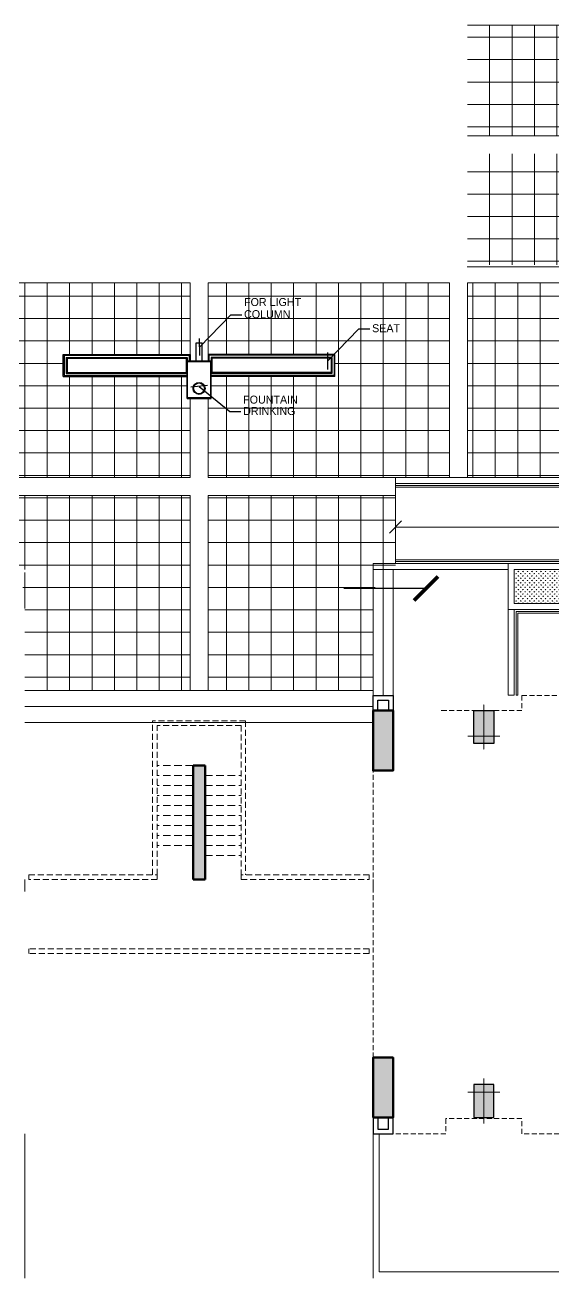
# Model space of a CAD drawing. Header units: inches. Extents: x 5542223 to 12533222, y 497239 to 5189502.
# Drawn here: x 6799452 to 6812650, y 2047262 to 2078494 of the extents above; entities that cross this region are included whole.
import ezdxf

# ---------------------------------------------------------------- set-up
doc = ezdxf.new("R2010")
doc.units = ezdxf.units.IN
doc.header["$MEASUREMENT"] = 0
for name, pattern in [('CENTER2', [1.125, 0.75, -0.125, 0.125, -0.125]), ('HIDDEN', [0.375, 0.25, -0.125]), ('HIDDEN2', [0.1875, 0.125, -0.0625]), ('HIDDENX2', [0.75, 0.5, -0.25])]:
    doc.linetypes.add(name, pattern=pattern)
doc.layers.get('0').update_dxf_attribs({"color": 1})
for name, color, linetype, lineweight in [('col', 7, 'Continuous', 30), ('DIM-Not Req.', 7, 'Continuous', 13), ('grid', 7, 'CENTER2', 9), ('hatch_col', 8, 'Continuous', 5), ('HosGreenHatch', 7, 'Continuous', 5), ('HosRamp', 7, 'Continuous', 13), ('HosSteps', 7, 'Continuous', 13), ('LS PAVMNT', 8, 'Continuous', 5), ('PROJECTION', 7, 'HIDDEN', 18), ('railing', 253, 'Continuous', 15), ('RAILING_ABOVE', 7, 'HIDDENX2', 18), ('Road', 7, 'Continuous', 15), ('Road_CStone', 8, 'Continuous', 15), ('S_Stair_Projection', 7, 'HIDDEN2', 18), ('TEXT', 7, 'Continuous', 20), ('WALL', 7, 'Continuous', 30)]:
    doc.layers.add(name, color=color, linetype=linetype, lineweight=lineweight)
doc.styles.add('style1', font='ROMANS.SHX', dxfattribs={"width": 0.75, "height": 750})
doc.styles.add('style2', font='ROMANS.SHX', dxfattribs={"width": 0.8})
doc.styles.add('WMF-Arial2', font='arial.ttf')
doc.dimstyles.new('nuts', dxfattribs={"dimscale": 0, "dimtxt": 300, "dimasz": 250, "dimexe": 100, "dimexo": 50, "dimgap": 100, "dimtad": 1, "dimdec": 0, "dimzin": 0, "dimdsep": 46, "dimtxsty": 'style1', "dimblk": 'OBLIQUE', "dimcen": 250, "dimdle": 100, "dimclrd": 256, "dimclre": 256, "dimclrt": 256, "dimadec": 0, "dimazin": 0, "dimtfac": 1, "dimtdec": 0, "dimtmove": 2, "dimatfit": 3, "dimldrblk": 'OBLIQUE', "dimfxl": 1, "dimlwd": -1, "dimlwe": -1, "dimarcsym": 0})
doc.dimstyles.new('nuts1', dxfattribs={"dimscale": 0, "dimtxt": 200, "dimasz": 250, "dimexe": 100, "dimexo": 50, "dimgap": 100, "dimtad": 1, "dimdec": 0, "dimzin": 0, "dimdsep": 46, "dimtxsty": 'style2', "dimblk": 'OBLIQUE', "dimcen": 250, "dimdle": 100, "dimclrd": 256, "dimclre": 256, "dimclrt": 256, "dimadec": 0, "dimazin": 0, "dimtfac": 1, "dimtdec": 0, "dimtmove": 2, "dimatfit": 3, "dimfxl": 1, "dimlwd": -1, "dimlwe": -1, "dimarcsym": 0})
doc.dimstyles.new('PART PLAN', dxfattribs={"dimscale": 100, "dimtxt": 2.5, "dimasz": 1.5, "dimexe": 1.5, "dimexo": 1.5, "dimgap": 1.5, "dimtad": 1, "dimdec": 0, "dimzin": 0, "dimdsep": 46, "dimtxsty": 'Standard', "dimblk1": 'ARCHTICK', "dimblk2": 'ARCHTICK', "dimsah": 1, "dimcen": 1.5, "dimdle": 1.5, "dimclrd": 8, "dimclre": 8, "dimclrt": 6, "dimadec": 0, "dimazin": 0, "dimtfac": 1, "dimtdec": 0, "dimtofl": 0, "dimtmove": 0, "dimatfit": 3, "dimldrblk": 'ARCHTICK', "dimfxl": 1, "dimtolj": 1, "dimtzin": 0, "dimarcsym": 0})
pattern_1 = [(270, (4558887.073956787, 2620519.696692706), (-560, -1.13686837721616e-13), []), (180, (4558887.073956787, 2620519.696692706), (-1.13686837721616e-13, 560), [])]
pattern_2 = [(270, (-2267070.059097651, 464401.4972518552), (-56.56854248, -56.56854247999998), [15, -98.13708503999999]), (315, (-2267070.059097651, 464401.4972518552), (-56.5685424949238, -56.5685424949238), [15, -65]), (225, (-2267070.059097651, 464401.4972518552), (-56.5685424949238, 56.5685424949238), [15, -65])]

# ---------------------------------------------------------------- blocks, each defined once
blk = doc.blocks.new('colum')
at = {"layer": 'hatch_col'}
blk.add_hatch(color=256, dxfattribs=at).paths.add_polyline_path([(250, 185), (-250, 185), (-250, -640), (250, -640)])
at = {"layer": 'col'}
blk.add_lwpolyline([(-250, -640), (250, -640), (250, 185), (-250, 185)], close=True, dxfattribs=at)
at = {"layer": 'grid'}
for p, q in [((0, 335), (0, -790)), ((-400, 0), (400, 0))]:
    blk.add_line(p, q, dxfattribs=at)
blk = doc.blocks.new('B.HosMid')
at = {"layer": 'hatch_col', "ltscale": 1000}
for points in [[(-19039.99999572337, -3655.000000001397), (-19539.99999572337, -3655.000000001397), (-19539.99999572337, -5155.000000000931), (-19039.99999572337, -5155.000000000931)], [(-19039.99999572337, -12324.99999999953), (-19539.99999572337, -12324.99999999953), (-19539.99999572337, -13824.99999999907), (-19039.99999572337, -13824.99999999907)]]:
    blk.add_hatch(color=256, dxfattribs=at).paths.add_polyline_path(points)
at = {"layer": 'col'}
for points in [[(-19539.99999572337, -3655.000000001397), (-19539.99999572337, -3255.000000001397), (-19039.99999572337, -3255.000000001397), (-19039.99999572337, -3655.000000001397)], [(-19424.99999572337, -3655.000000001397), (-19424.99999572337, -3370.000000001397), (-19154.99999572337, -3370.000000001397), (-19154.99999572337, -3655.000000001397)]]:
    blk.add_lwpolyline(points, dxfattribs=at)
at = {"layer": 'col', "color": 0, "lineweight": 70, "ltscale": 0.1}
for points in [[(-19539.99999572337, -3655.000000001397), (-19039.99999572337, -3655.000000001397), (-19039.99999572337, -5155.000000000931), (-19539.99999572337, -5155.000000000931)], [(-19539.99999572337, -13824.99999999907), (-19039.99999572337, -13824.99999999907), (-19039.99999572337, -12324.99999999953), (-19539.99999572337, -12324.99999999953)]]:
    blk.add_lwpolyline(points, close=True, dxfattribs=at)
at = {"layer": 'PROJECTION', "ltscale": 500}
for q in [(-19539.99999572337, -3255.000000001397), (-19539.99999572337, -13824.99999999907)]:
    blk.add_line((-19539.99999572337, -3655.000000001863), q, dxfattribs=at)
for points in [[(-14509.99999572337, -3255.000000000233), (-15824.99999572383, -3255.000000000233), (-15824.99999572383, -3629.999999999069), (-17724.9999957243, -3629.999999999069), (-17724.9999957243, -3255.000000000233), (-19539.9999957243, -3255.000000000466), (-19539.9999957243, -3629.999999999069)], [(-6976.412921458483, -13825), (-6976.412921458483, -13825), (-6976.412921458483, -13825), (-7664.999995723367, -13824.99999999953), (-7664.999995723367, -14199.99999999953), (-10794.99999572337, -14199.99999999953), (-10794.99999572337, -13824.99999999953), (-12694.99999572337, -13824.99999999953), (-12694.99999572337, -14199.99999999953), (-15824.99999572337, -14199.99999999953), (-15824.99999572337, -13824.99999999953), (-17724.99999572337, -13825), (-17724.99999572337, -13825), (-17724.99999572337, -13825), (-17724.99999572337, -13825)]]:
    blk.add_lwpolyline(points, dxfattribs=at)
at = {"layer": 'RAILING_ABOVE', "ltscale": 300}
blk.add_line((-17724.99999572337, -13825), (-17839.99999572337, -13825), dxfattribs=at)
at = {"layer": 'WALL', "ltscale": 0.1}
for points in [[(-19539.99999572337, -13824.99999999907), (-19539.99999572337, -14199.99999999953), (-19039.99999572337, -14199.99999999953), (-19039.99999572337, -13824.99999999907)], [(-19424.99999572337, -13824.99999999907), (-19424.99999572337, -14084.99999999953), (-19154.99999572337, -14084.99999999953), (-19154.99999572337, -13824.99999999907)]]:
    blk.add_lwpolyline(points, dxfattribs=at)
at = {"layer": 'col', "ltscale": 750, "xscale": -1, "rotation": 180}
for p in [(-16774.99999572337, -4295.000000001397), (-16774.643469695, -4295.000000015367)]:
    blk.add_blockref('colum', p, dxfattribs=at)
at = {"layer": 'col', "ltscale": 750}
for p in [(-16774.99999572337, -13185.00000000373), (-16774.643469695, -13184.99999998976)]:
    blk.add_blockref('colum', p, dxfattribs=at)
blk = doc.blocks.new('_OBLIQUE')
at = {"color": 0, "linetype": 'ByBlock'}
blk.add_line((-0.5, -0.5), (0.5, 0.5), dxfattribs=at)
blk = doc.blocks.new('*D72')
at = {"layer": 'Defpoints', "ltscale": 1000, "transparency": 16777216}
for p, q in [((-385584.6296374426, 653482.5458465603), (-385987.4476972633, 653482.5458465603)), ((-385937.4476972633, 653532.5458465603), (-385937.4476972633, 653343.1188342819)), ((-385584.6296374424, 652882.5458465602), (-385987.4476972633, 652882.5458465602)), ((-385937.4476972633, 652832.5458465602), (-385937.4476972633, 653021.9728588386))]:
    blk.add_line(p, q, dxfattribs=at)
at = {"layer": 'Defpoints', "color": 0, "ltscale": 1000, "transparency": 16777216}
for p in [(-385534.6296374426, 653482.5458465603), (-385937.4476972633, 652882.5458465602), (-385534.6296374424, 652882.5458465602)]:
    blk.add_point(p, dxfattribs=at)
at = {"layer": 'Defpoints', "ltscale": 1000, "transparency": 16777216, "xscale": 50, "yscale": 50, "zscale": 50}
for p, rotation in [((-385937.4476972633, 653482.5458465603), 90), ((-385937.4476972633, 652882.5458465602), 270)]:
    blk.add_blockref('_OBLIQUE', p, dxfattribs=dict(at, rotation=rotation))
at = {"layer": 'Defpoints', "ltscale": 1000, "transparency": 16777216, "insert": (-385937.4476972633, 653182.5458465602), "char_height": 100, "attachment_point": 5, "rotation": 90, "style": 'WMF-Arial2'}
blk.add_mtext('600', dxfattribs=at)
blk = doc.blocks.new('*D73')
at = {"layer": 'Defpoints', "ltscale": 1000, "transparency": 16777216}
for p, q in [((-386922.6566769786, 650632.5458465603), (-387325.4747367991, 650632.5458465603)), ((-387275.4747367991, 650682.5458465603), (-387275.4747367991, 650276.2647363124)), ((-386922.6566769782, 649632.5458465602), (-387325.4747367991, 649632.5458465602)), ((-387275.4747367991, 649582.5458465602), (-387275.4747367991, 649887.3834266262))]:
    blk.add_line(p, q, dxfattribs=at)
at = {"layer": 'Defpoints', "color": 0, "ltscale": 1000, "transparency": 16777216}
for p in [(-386872.6566769786, 650632.5458465603), (-387275.4747367991, 649632.5458465602), (-386872.6566769782, 649632.5458465602)]:
    blk.add_point(p, dxfattribs=at)
at = {"layer": 'Defpoints', "ltscale": 1000, "transparency": 16777216, "xscale": 50, "yscale": 50, "zscale": 50}
for p, rotation in [((-387275.4747367991, 650632.5458465603), 90), ((-387275.4747367991, 649632.5458465602), 270)]:
    blk.add_blockref('_OBLIQUE', p, dxfattribs=dict(at, rotation=rotation))
at = {"layer": 'Defpoints', "ltscale": 1000, "transparency": 16777216, "insert": (-387275.4747367991, 650081.8240814692), "char_height": 100, "attachment_point": 5, "rotation": 90, "style": 'WMF-Arial2'}
blk.add_mtext('1000', dxfattribs=at)
blk = doc.blocks.new('_ArchTick')
at = {"layer": 'DIM-Not Req.', "color": 0, "const_width": 0.15}
blk.add_lwpolyline([(-0.5, -0.5), (0.5, 0.5)], dxfattribs=at)
blk = doc.blocks.new('GHosStairMid')
at = {"layer": 'hatch_col', "ltscale": 1000}
blk.add_hatch(color=256, dxfattribs=at).paths.add_polyline_path([(-4499.997209018096, 4595.00010333152), (-4199.99720901798, 4595.000103331287), (-4199.999745398061, 2046.469176712213), (-4200.000000000466, 2044.999999998487), (-4200.000000000582, 1744.99999999837), (-4500.000000000582, 1744.999999998487), (-4500.000000000466, 2044.999999998487), (-4499.999745398061, 2046.469176712329)])
at = {"layer": 'col', "color": 0, "lineweight": 70, "ltscale": 0.1}
for p, q in [((-4499.999745398061, 2046.469176712329), (-4499.99720901798, 4595.00010333152)), ((-4199.99720901798, 4595.000103331287), (-4499.99720901798, 4595.00010333152)), ((-4199.999745398061, 2046.469176712213), (-4199.99720901798, 4595.000103331287)), ((-4500.000000000466, 1744.999999998487), (-4500.000000000466, 2044.999999998487)), ((-4200.000000000466, 2044.999999998487), (-4200.000000000466, 1744.999999998487)), ((-4200.000000000466, 1744.999999998487), (-4500.000000000466, 1744.999999998487))]:
    blk.add_line(p, q, dxfattribs=at)
at = {"layer": 'PROJECTION', "ltscale": 3}
for p, q in [((-8599.999999997206, 6325.000000000582), (-8599.999999997206, 6440.000000000466)), ((-8599.999999997206, 4594.999999998603), (-8599.999999997206, 4479.999999998719)), ((-5400.000017145183, 4479.99999999709), (-5400.000017145183, 4594.99999999709))]:
    blk.add_line(p, q, dxfattribs=at)
at = {"layer": 'railing', "linetype": 'Continuous', "ltscale": 1000}
for p, q in [((-8699.99550836254, 4894.999999997555), (-8699.99550836254, 4595.000000000116)), ((0, 4894.999999997555), (0, 4595.000000000116))]:
    blk.add_line(p, q, dxfattribs=at)
at = {"layer": 'RAILING_ABOVE', "ltscale": 300}
for p, q in [((-100, 6439.999999999418), (-8599.999999997206, 6440.000000000466)), ((-100, 6324.999999999418), (-8599.999999997206, 6325.000000000582)), ((-100, 6324.999999999418), (-100, 6439.999999999418)), ((-5400.000017145183, 4594.99999999709), (-8599.999999997206, 4594.999999998603)), ((-8599.999999997206, 4479.999999998719), (-5400.000017145183, 4479.99999999709)), ((-5515.000017145183, 4480.000000148313), (-5515.000022098888, 629.9999999984866)), ((-5400.000017145183, 4480.000000000349), (-5400.000021950807, 744.999999998603)), ((-3300.000017145183, 4594.999999998603), (-100, 4595.000000000116)), ((-3300.000017145183, 4479.999999998603), (-3300.000017145183, 4594.999999998603)), ((-100, 4480.000000000233), (-3300.000017145183, 4479.999999998603)), ((-3300.000021950807, 744.9999999982538), (-3300.000017145183, 4479.999999998603)), ((-3185.000022098888, 629.9999999984866), (-3185.000017145183, 4479.999999850639)), ((-100.0000000001164, 4479.999999997555), (-100, 4594.999999997555)), ((-3185.000022098888, 629.9999999984866), (-5515.000022098888, 629.9999999984866)), ((-3300.000021950807, 744.9999999982538), (-5400.000021950807, 744.999999998603))]:
    blk.add_line(p, q, dxfattribs=at)
at = {"layer": 'S_Stair_Projection', "lineweight": 20, "ltscale": 1500}
for p, q in [((-4199.999934154912, 3994.999999998487), (-3299.999934154912, 3994.999999998487)), ((-4500.000065846019, 3744.999999998487), (-5400.000065846019, 3744.999999998487)), ((-4500.000065846019, 3494.999999998487), (-5400.000065846019, 3494.999999998487)), ((-4199.999934154912, 3744.999999998487), (-3299.999934154912, 3744.999999998487)), ((-4199.999934154912, 3494.999999998487), (-3299.999934154912, 3494.999999998487)), ((-4500.000065846019, 3244.999999998487), (-5400.000065846019, 3244.999999998487)), ((-4199.999934154912, 3244.999999998487), (-3299.999934154912, 3244.999999998487)), ((-4500.000065846019, 2994.999999998487), (-5400.000065846019, 2994.999999998487)), ((-4199.999934154912, 2994.999999998487), (-3299.999934154912, 2994.999999998487)), ((-4500.000065846019, 2744.999999998487), (-5400.000065846019, 2744.999999998487)), ((-4199.999934154912, 2744.999999998487), (-3299.999934154912, 2744.999999998487)), ((-4500.000065846019, 2494.999999998487), (-5400.000065846019, 2494.999999998487)), ((-4500.000065846019, 2244.999999998487), (-5400.000065846019, 2244.999999998487)), ((-4199.999934154912, 2494.999999998487), (-3299.999934154912, 2494.999999998487)), ((-4199.999934154912, 2244.999999998487), (-3299.999934154912, 2244.999999998487)), ((-4500.000065846019, 1994.999999998487), (-5400.000065846019, 1994.999999998487)), ((-4199.999934154912, 1994.999999998487), (-3299.999934154912, 1994.999999998487)), ((-4500.000065846019, 1744.999999998487), (-5400.000065846019, 1744.999999998487))]:
    blk.add_line(p, q, dxfattribs=at)
at = {"layer": 'Defpoints', "ltscale": 0.1}
for base, p1, p2, angle, picture, middle in [((-3676.490463115275, 3994.999999998487), (-3273.672403294593, 4594.999999998603), (-3273.67240329436, 3994.999999998487), 270.0000000000223, '*D72', (-3676.490463115275, 4294.999999998487)), ((-5014.517502651084, 744.9999999984866), (-4611.699442830635, 1744.999999998603), (-4611.69944283017, 744.9999999984866), 270.00000000002666, '*D73', (-5014.517502651084, 1194.278234907542))]:
    dim = blk.add_linear_dim(base=base, p1=p1, p2=p2, angle=angle, dimstyle='nuts1', override={"dimscale": 1, "dimtxt": 100, "dimasz": 50, "dimexe": 50, "dimgap": 50, "dimtxsty": 'WMF-Arial2', "dimdle": 50}, dxfattribs=at)
    dim.commit()
    dim.dimension.update_dxf_attribs({"geometry": picture, "text_midpoint": middle, "dimtype": 129, "insert": (382260.957234148, -648887.5458465617)})
blk = doc.blocks.new('HosEnt2')
at = {"layer": 'HosGreenHatch'}
h = blk.add_hatch(dxfattribs=at)
h.set_pattern_fill('GRASS', color=256, scale=80, style=0)
h.set_pattern_definition(pattern_2)
h.paths.add_polyline_path([(-12275.3565346282, 6107.999999996799), (-14275.3565346282, 6107.999999996449), (-14275.3565346282, 6957.999999998079), (-12275.35653462913, 6957.999999997846)])
h = blk.add_hatch(dxfattribs=at)
h.set_pattern_fill('GRASS', color=256, scale=80, style=0)
h.set_pattern_definition(pattern_2)
h.paths.add_polyline_path([(-8967.559277887922, 4704.162697096006), (-9748.721974984743, 3922.999999997031), (-9975.356534628198, 3922.999999997148), (-9975.356534627266, 6842.999999996857), (-8967.559277888387, 6842.999999996857)])
at = {"layer": 'HosGreenHatch', "ltscale": 0.1}
h = blk.add_hatch(dxfattribs=at)
h.set_pattern_fill('GRASS', color=256, scale=80, style=0)
h.set_pattern_definition([(270, (-5557178.191329263, -2072128.541716035), (-56.56854247999999, -56.56854247999999), [15, -98.13708503999999]), (315, (-5557178.191329263, -2072128.541716035), (-56.5685424949238, -56.5685424949238), [15, -65]), (225, (-5557178.191329263, -2072128.541716035), (-56.5685424949238, 56.5685424949238), [15, -65])])
h.paths.add_polyline_path([(-150.0044532511383, 149.589471443207), (-5830.544852393679, 149.5894714439055), (-6559.158666827716, 878.2032858784078), (-5922.762563761324, 1514.599388947128), (-5457.752646256238, 1049.58947144344), (-150.0044532511383, 1049.589471443207)])
at = {"color": 8, "ltscale": 0.1}
for p, q in [((-14225.35653462727, 9248.729795303778), (-14225.3565346282, 7157.999999998487)), ((-14185.35653462727, 9248.729795303778), (-14225.35653462727, 9248.729795303778)), ((-14185.35653462727, 9248.729795303778), (-14185.3565346282, 7197.999999998254)), ((-12865.3565346282, 9257.999999996857), (-12865.35653462727, 9017.999999996857)), ((-12825.35653462727, 9257.99999999709), (-12865.3565346282, 9257.999999996857)), ((-12825.35653462727, 9257.99999999709), (-12825.35653462727, 9057.99999999709)), ((-7245.356534628198, 9057.999999996391), (-12825.35653462727, 9057.99999999709)), ((-7245.356534628198, 9017.999999996391), (-12865.35653462727, 9017.999999996857)), ((-12035.3565346282, 7197.999999998254), (-14185.3565346282, 7197.999999998254)), ((-12035.3565346282, 7197.999999998254), (-12035.35653462727, 5867.999999996391)), ((-12075.35653462727, 7157.999999998254), (-14225.3565346282, 7157.999999998487)), ((-12075.35653462727, 7157.999999998254), (-12075.35653462727, 5907.999999996391)), ((-12075.35653462727, 5907.999999996391), (-17245.3565346282, 5907.99999999546)), ((-12035.35653462727, 5867.999999996391), (-17245.3565346282, 5867.99999999546))]:
    blk.add_line(p, q, dxfattribs=at)
at = {"ltscale": 0.1}
for p, q in [((-12125.35653462727, 9057.999999996857), (-12125.3565346282, 9107.999999997322)), ((-7245.356534628198, 7107.999999996624), (-7245.356534627266, 9107.999999996624)), ((-12125.3565346282, 7197.999999998487), (-12125.3565346282, 9017.999999996857)), ((-10125.35653462727, 7197.999999996857), (-10125.35653462727, 9017.999999996624)), ((-12125.3565346282, 7107.999999998254), (-12125.3565346282, 7157.999999998487)), ((-12075.35653462727, 7107.999999998021), (-12125.35653462727, 7107.999999998021)), ((-10215.35653462727, 7107.999999996857), (-12035.35653462727, 7107.999999998021)), ((-10125.35653462727, 7107.999999996857), (-10175.35653462727, 7107.999999996857)), ((-10125.35653462727, 7107.999999996857), (-10125.35653462727, 7157.999999996857)), ((-17245.35653462727, 5957.999999995925), (-17245.35653462727, 3957.999999995693)), ((-12125.3565346282, 5957.999999996624), (-12125.3565346282, 5907.999999996391)), ((-12125.3565346282, 5957.999999996624), (-12075.35653462727, 5957.999999996624)), ((-12035.35653462727, 5957.999999996624), (-10215.35653462727, 5957.999999996624)), ((-10175.35653462727, 5957.999999996624), (-10125.35653462727, 5957.999999996624)), ((-12125.3565346282, 5867.999999996391), (-12125.3565346282, 4047.999999996624)), ((-771.559820516035, 4671.78259992227), (-371.5598205192946, 4671.782599922153)), ((-771.559820516035, 4671.78259992227), (-771.559820516035, 3038.987828498124)), ((-371.5598205192946, 4671.782599922153), (-371.559820516035, 2873.302403548383)), ((-771.559820516035, 3038.987828498124), (-1199.59133892227, 2610.956310092821)), ((-371.559820516035, 2873.302403548383), (-916.7486264463514, 2328.113597617834)), ((-916.7486264463514, 2328.113597617135), (-1199.59133892227, 2610.956310092588)), ((-1411.723373277113, 2398.824275737512), (-1839.754891684279, 1970.79275732988)), ((-1128.880660802126, 2115.981563261594), (-1411.723373278044, 2398.824275737279)), ((-1358.690364689566, 2451.857284325059), (-1075.847652214579, 2169.014571850072)), ((-5289.970349080861, 1970.792757326621), (-5289.970349079929, 1570.792757324525)), ((-5289.970349080861, 1970.792757326621), (-1839.754891684279, 1970.79275732988)), ((-1128.880660802126, 2115.981563261827), (-1674.069466733374, 1570.792757330346)), ((-5289.970349079929, 1570.792757324525), (-1674.069466733374, 1570.792757330346))]:
    blk.add_line(p, q, dxfattribs=at)
at = {"color": 8, "ltscale": 0.1}
for points in [[(-7245.356534628198, 7197.999999996624), (-10215.35653462727, 7197.999999996857), (-10215.35653462727, 4047.99999999709), (-17245.3565346282, 4047.999999995693)], [(-7245.356534628198, 7157.999999996624), (-10175.35653462727, 7157.999999996857), (-10175.35653462727, 4007.99999999709), (-17245.3565346282, 4007.999999995693)]]:
    blk.add_lwpolyline(points, dxfattribs=at)
at = {"ltscale": 0.1}
for points in [[(-8357.751594434492, 6622.021228492842), (-7957.751594434492, 6622.021228492842), (-7957.751594434492, 6222.021228492842), (-8357.751594434492, 6222.021228492842)], [(-7657.751594434492, 6622.021228492842), (-7257.751594434492, 6622.021228492842), (-7257.751594434492, 6222.021228492842), (-7657.751594434492, 6222.021228492842)]]:
    blk.add_lwpolyline(points, close=True, dxfattribs=at)
at = {"color": 5, "ltscale": 0.1}
for centre in [(-8711.137921651825, 4797.949493662571), (-5781.34120752383, 1868.15277954156)]:
    blk.add_circle(centre, 75, dxfattribs=at)
at = {"layer": 'HosRamp', "ltscale": 0.1}
for points in [[(-14425.35653463006, 7107.999999998719), (-14425.35653462727, 9248.72979530401), (-14275.35653462727, 9248.729795303778), (-14275.35653462727, 7107.999999997788)], [(-7245.356534627266, 9257.999999996857), (-12775.35653462727, 9257.999999996857), (-12775.35653462727, 9107.999999997322), (-7245.356534627266, 9107.999999996857), (-7245.356534627266, 9257.999999996857)], [(-17245.35653462727, 3957.99999999546), (-10125.35653462727, 3957.99999999709), (-10125.35653462727, 7107.999999996857), (-7245.356534628198, 7107.999999996624), (-7245.356534629595, 6957.999999996391), (-9975.356534627266, 6957.999999996857), (-9975.356534628198, 3807.99999999709), (-17245.35653462727, 3807.99999999546), (-17245.35653462727, 3957.99999999546)], [(-14275.35653462727, 6107.999999996391), (-12275.3565346282, 6107.999999996857), (-12275.35653462913, 6957.999999997788), (-14275.3565346282, 6957.999999998021), (-14275.3565346282, 6107.999999996857)], [(-9975.356534628198, 3807.99999999709), (-9701.087415313348, 3807.99999999709), (-8852.559277888387, 4656.528137424146), (-8852.559277888387, 6957.999999996624)], [(-9975.356534628198, 3922.99999999709), (-9748.721974984743, 3922.99999999709), (-8967.559277888387, 4704.162697095773), (-8967.559277888387, 6842.999999996857), (-9975.356534627266, 6842.999999996857)], [(-14425.3565346282, 5957.999999996275), (-17805.35653463472, 5957.999999995693), (-17805.35653463565, 6107.999999995227), (-14425.35653462727, 6107.999999996158)]]:
    blk.add_lwpolyline(points, dxfattribs=at)
for points in [[(-14425.3565346282, 5957.999999996275), (-14425.3565346282, 7107.999999998254), (-12125.35653462727, 7107.999999998021), (-12125.3565346282, 5957.999999996624), (-14425.3565346282, 5957.999999996275)], [(-0.004453251138329506, -0.4105285567929968), (-5892.676886749454, -0.4105285560945049), (-6771.29070118349, 878.2032858784078), (-5922.762563761324, 1726.731423303136), (-5395.620611900464, 1199.58947144344), (-0.004453251138329506, 1199.589471443207)], [(-150.0044532511383, 149.589471443207), (-5830.544852393679, 149.5894714439055), (-6559.158666827716, 878.2032858784078), (-5922.762563761324, 1514.599388947128), (-5457.752646256238, 1049.58947144344), (-150.0044532511383, 1049.589471443207)]]:
    blk.add_lwpolyline(points, close=True, dxfattribs=at)
at = {"layer": 'HosSteps', "ltscale": 0.1}
for p, q in [((-17805.35653463565, 6107.999999995227), (-17805.35653463565, 9533.00000000454)), ((-17555.35653463565, 6107.999999995227), (-17555.35653463565, 9257.99999999872)), ((-17305.35653463565, 6107.999999995227), (-17305.35653463565, 9257.99999999872)), ((-9064.691312244162, 4444.39610306744), (-6134.894598117098, 1514.599388947361)), ((-8852.559277888387, 4656.528137424146), (-5922.762563761324, 1726.731423303601)), ((-9276.823346599936, 4232.2640687112), (-6347.026632472873, 1302.467354591121)), ((-9701.087415311486, 3807.999999998719), (-6771.290701184422, 878.2032858786406)), ((-9488.955380955711, 4020.13203435496), (-6559.158666828647, 1090.335320234881))]:
    blk.add_line(p, q, dxfattribs=at)
at = {"layer": 'WALL', "ltscale": 0.1}
blk.add_line((-1252.624347510748, 2557.923301502946), (-969.7816350357607, 2275.080589027959), dxfattribs=at)
blk.add_lwpolyline([(-969.7816350357607, 2275.080589027959), (-1075.847652214579, 2169.014571849606), (-1358.690364689566, 2451.857284324593), (-1252.624347510748, 2557.923301503644)], close=True, dxfattribs=at)
for points in [[(-10125.35653462727, 8418.28125438618), (-7245.356534628198, 8418.28125438618)], [(-17245.35653462727, 5045.228976876359), (-12125.3565346282, 5045.22897687566)], [(-5877.433180234395, 2401.300298672053), (-7272.605163998902, 1007.437741278089)]]:
    blk.add_leader(points, dimstyle='nuts', override={"dimscale": 100, "dimasz": 3, "dimtad": 0})

msp = doc.modelspace()

# ---------------------------------------------------------------- hatches: boundary and pattern name
at = {"layer": 'LS PAVMNT', "ltscale": 0.1}
h = msp.add_hatch(dxfattribs=at)
h.set_pattern_fill('ANSI37', color=256, scale=4480, angle=45, style=0)
h.set_pattern_definition([(270, (12338824.60682279, 7868.478781937854), (560, -1.13686837721616e-13), []), (360, (12338824.60682279, 7868.478781937854), (1.13686837721616e-13, 560), [])])
h.paths.add_polyline_path([(6810511.774273984, 2072503.987018599), (6815531.415502112, 2072503.987018598), (6815531.41550211, 2075271.609969419), (6810511.774273982, 2075271.609969419)])
h.paths.add_polyline_path([(6810511.774273984, 2075721.609969419), (6815531.41550211, 2075721.609969419), (6815531.415502109, 2078489.232920238), (6810511.774273982, 2078489.232920238)])
h.paths.add_polyline_path([(6815981.41550211, 2072503.987018599), (6820067.107586069, 2072503.987018599), (6820065.994853282, 2075271.609969419), (6819517.174912339, 2075271.609969419), (6819517.174912337, 2073946.609969422), (6819467.174912339, 2073946.609969422), (6819467.174912339, 2073646.609969423), (6819167.174912341, 2073646.609969422), (6819167.174912341, 2073946.609969422), (6819117.174912339, 2073946.609969422), (6819117.174912339, 2075271.609969419), (6815981.415502109, 2075271.609969419)])
h.paths.add_polyline_path([(6815981.415502109, 2075721.609969419), (6819117.174912339, 2075721.609969419), (6819117.174912339, 2077046.609969416), (6819167.174912341, 2077046.609969416), (6819167.174912341, 2077346.609969415), (6819467.174912339, 2077346.609969415), (6819467.174912339, 2077046.609969416), (6819517.174912339, 2077046.609969416), (6819517.174912339, 2075721.609969419), (6820065.813929159, 2075721.609969419), (6820064.701196373, 2078489.232920238), (6815981.415502109, 2078489.232920239)])
h.paths.add_polyline_path([(6820517.107622437, 2072503.987018599), (6825956.415497849, 2072503.987018599), (6825956.415497849, 2075271.60996942), (6822835.255326053, 2075271.609969419), (6822835.255326053, 2073646.609969422), (6822935.255326055, 2073646.609969421), (6822935.255326053, 2073496.609969421), (6822635.255326053, 2073496.609969421), (6822635.255326051, 2073646.609969421), (6822735.255326053, 2073646.609969421), (6822735.255326053, 2075271.609969419), (6820515.994889652, 2075271.609969419)])
h.paths.add_polyline_path([(6820515.813965529, 2075721.609969419), (6822735.255326051, 2075721.609969419), (6822735.255326051, 2077346.609969416), (6822635.255326051, 2077346.609969416), (6822635.255326053, 2077496.609969416), (6822935.255326051, 2077496.609969416), (6822935.255326053, 2077346.609969416), (6822835.255326051, 2077346.609969416), (6822835.255326053, 2075721.609969419), (6825956.415497849, 2075721.609969419), (6825956.415497849, 2078489.232920238), (6820514.701232743, 2078489.232920238)])
h.paths.add_polyline_path([(6818054.425166182, 2077495.255707594), (6816804.698017478, 2077495.255707594), (6816804.698017478, 2077029.907822192), (6818054.425166182, 2077029.907822192)], flags=24)
h = msp.add_hatch(dxfattribs=at)
h.set_pattern_fill('ANSI37', color=256, scale=4480, angle=45, style=0)
h.set_pattern_definition(pattern_1)
h.paths.add_polyline_path([(6803576.77427398, 2072053.987018599), (6803576.77427398, 2070263.987018601), (6800408.973484181, 2070263.9870186), (6800408.973484181, 2069713.987018602), (6803501.77427398, 2069713.987018598), (6803501.77427398, 2069163.987018601), (6803576.77427398, 2069163.987018601), (6803576.774273982, 2067188.19944087), (6798892.13304585, 2067188.19944087), (6797541.77427398, 2067188.199440869), (6797541.77427398, 2072053.987018599)])
h = msp.add_hatch(dxfattribs=at)
h.set_pattern_fill('ANSI37', color=256, scale=4480, angle=45, style=0)
h.set_pattern_definition(pattern_1)
h.paths.add_polyline_path([(6804026.774273982, 2072053.987018599), (6804026.774273982, 2070263.987018601), (6807194.575063784, 2070263.9870186), (6807194.575063782, 2069713.987018602), (6804101.774273984, 2069713.987018598), (6804101.774273982, 2069163.987018601), (6804026.774273984, 2069163.987018601), (6804026.77427398, 2067188.19944087), (6808711.415502114, 2067188.19944087), (6810061.774273982, 2067188.199440869), (6810061.774273984, 2072053.987018599)])
h = msp.add_hatch(dxfattribs=at)
h.set_pattern_fill('ANSI37', color=256, scale=4480, angle=45, style=0)
h.set_pattern_definition(pattern_1)
h.paths.add_polyline_path([(6820517.28854656, 2072053.987018599), (6820517.713668816, 2070996.609969422), (6825806.415502112, 2070996.609969422), (6825956.415497849, 2070996.609969415), (6825956.415497849, 2072053.987018599)])
h.paths.add_polyline_path([(6815981.415502112, 2072053.987018599), (6815981.415502112, 2067188.199440868), (6816255.684621433, 2067188.199440868), (6819185.481335556, 2070117.996154986), (6820067.712178208, 2071000.226997637), (6820067.28851019, 2072053.987018599)])
h.paths.add_polyline_path([(6815531.41550211, 2072053.987018599), (6810511.774273984, 2072053.987018599), (6810511.774273982, 2067188.19944087), (6815531.415502114, 2067188.199440868)])
h.paths.add_polyline_path([(6819064.979972888, 2070014.614672277), (6818880.456163364, 2070014.614672277), (6818880.456163364, 2069639.614672277), (6819064.979972888, 2069639.614672277)], flags=24)
h.paths.add_polyline_path([(6818921.523343399, 2070331.308151467), (6818367.951914828, 2070331.308151467), (6818367.951914828, 2069956.308151467), (6818921.523343399, 2069956.308151467)], flags=24)
h = msp.add_hatch(dxfattribs=at)
h.set_pattern_fill('ANSI37', color=256, scale=4480, angle=45, style=0)
h.set_pattern_definition(pattern_1)
h.paths.add_polyline_path([(6803576.77427398, 2061863.199440861), (6799452.133045845, 2061863.199440861), (6799452.133045845, 2063613.199440862), (6799452.133045845, 2063913.199440862), (6799397.133045845, 2063913.199440862), (6799397.133045845, 2064813.199440862), (6799452.133045847, 2064813.199440862), (6799452.133045848, 2064888.199440862), (6798892.13304585, 2064888.199440862), (6798892.13304585, 2065038.199440869), (6798892.133045852, 2066738.19944087), (6803576.774273982, 2066738.19944087)])
h.paths.add_polyline_path([(6799801.063806988, 2064601.800693401), (6800372.492378416, 2064601.800693401), (6800372.492378416, 2064101.800693401), (6799801.063806988, 2064101.800693401)], flags=24)
h = msp.add_hatch(dxfattribs=at)
h.set_pattern_fill('ANSI37', color=256, scale=4480, angle=45, style=0)
h.set_pattern_definition(pattern_1)
h.paths.add_polyline_path([(6804026.774273982, 2061863.199440861), (6808151.415502118, 2061863.199440861), (6808151.415502118, 2063613.199440862), (6808151.415502118, 2063913.199440862), (6808206.415502118, 2063913.199440862), (6808206.415502118, 2064813.199440862), (6808151.415502116, 2064813.199440862), (6808151.415502116, 2064888.199440862), (6808711.415502114, 2064888.199440862), (6808711.415502114, 2065038.199440869), (6808711.415502112, 2066738.19944087), (6804026.77427398, 2066738.19944087)])
h.paths.add_polyline_path([(6807802.484740976, 2064601.800693401), (6807231.056169549, 2064601.800693401), (6807231.056169549, 2064101.800693401), (6807802.484740976, 2064101.800693401)], flags=24)

# ---------------------------------------------------------------- linework, layer by layer
at = {"ltscale": 0.1}
for p, q in [((6800408.973484181, 2069713.987018602), (6800408.973484179, 2070263.987018599)), ((6800408.973484179, 2070263.987018599), (6803576.774273984, 2070263.987018601)), ((6800427.723484181, 2070245.2370186), (6803558.024273982, 2070245.237018601)), ((6800427.723484181, 2070245.2370186), (6800427.723484181, 2069732.7370186)), ((6800502.723484179, 2070170.237018599), (6803483.02427398, 2070170.237018599)), ((6800502.723484179, 2070170.237018599), (6800502.723484181, 2069807.737018599)), ((6803483.02427398, 2070170.237018599), (6803483.02427398, 2069807.737018602)), ((6803501.77427398, 2070103.987018599), (6804101.77427398, 2070103.987018599)), ((6803501.77427398, 2069163.9870186), (6803501.77427398, 2070103.987018599)), ((6803558.024273982, 2070245.237018601), (6803558.024273982, 2070103.987018599)), ((6803576.774273984, 2070263.987018601), (6803576.774273984, 2070103.987018599)), ((6804026.774273979, 2070263.987018601), (6804026.774273977, 2070103.987018599)), ((6807194.57506378, 2070263.987018599), (6804026.774273977, 2070263.987018601)), ((6804045.524273979, 2070245.237018601), (6804045.524273979, 2070103.987018599)), ((6807175.82506378, 2070245.2370186), (6804045.524273977, 2070245.237018601)), ((6804101.77427398, 2069163.987018601), (6804101.77427398, 2070103.987018599)), ((6804120.52427398, 2070170.237018599), (6804120.524273982, 2069807.737018602)), ((6807100.82506378, 2070170.237018599), (6804120.524273979, 2070170.237018599)), ((6807100.82506378, 2070170.237018599), (6807100.82506378, 2069807.737018599)), ((6807175.82506378, 2070245.2370186), (6807175.82506378, 2069732.7370186)), ((6807194.57506378, 2069713.987018602), (6807194.57506378, 2070263.987018599)), ((6800408.973484181, 2069713.987018602), (6803501.77427398, 2069713.987018599)), ((6800427.723484181, 2069732.7370186), (6803501.77427398, 2069732.737018599)), ((6800502.723484181, 2069807.737018599), (6803483.02427398, 2069807.737018602)), ((6807175.82506378, 2069732.7370186), (6804101.774273979, 2069732.737018599)), ((6807194.57506378, 2069713.987018602), (6804101.774273979, 2069713.987018599)), ((6807100.82506378, 2069807.737018599), (6804120.52427398, 2069807.737018602)), ((6803501.77427398, 2069163.987018601), (6804101.77427398, 2069163.987018601))]:
    msp.add_line(p, q, dxfattribs=at)
msp.add_lwpolyline([(6803516.77427398, 2070088.987018599), (6804086.77427398, 2070088.987018599), (6804086.77427398, 2069178.987018601), (6803516.77427398, 2069178.987018601)], close=True, dxfattribs=at)
msp.add_circle((6864263.373761721, 1819279.276823996), 1322040.520185288)
for radius in [150, 135]:
    msp.add_circle((6803801.77427398, 2069413.9870186), radius, dxfattribs=at)
at = {"layer": 'HosSteps', "ltscale": 0.1}
for p, q in [((6799452.133045845, 2061863.199440861), (6808151.776519801, 2061863.199440861)), ((6799452.133045845, 2061463.199440861), (6808152.133054439, 2061463.199440861)), ((6799452.133045845, 2061063.199440861), (6808152.133050127, 2061063.199440861))]:
    msp.add_line(p, q, dxfattribs=at)
at = {"layer": 'LS PAVMNT', "ltscale": 0.1}
for p, q in [((6810511.774273984, 2078489.232920238), (6815531.415502109, 2078489.232920238)), ((6810511.774273982, 2075721.609969419), (6815531.41550211, 2075721.609969419)), ((6810502.133050127, 2072447.199440862), (6815531.41550211, 2072447.199440862)), ((6803576.77427398, 2072053.987018599), (6797541.77427398, 2072053.987018599)), ((6803576.77427398, 2070103.987018599), (6803576.77427398, 2072053.987018599)), ((6804026.77427398, 2070103.987018599), (6804026.77427398, 2072053.987018599)), ((6810061.774273984, 2072053.987018599), (6804026.774273982, 2072053.987018599)), ((6810061.774273984, 2072053.987018599), (6810061.774273982, 2067188.199440869)), ((6810511.774273984, 2072053.987018599), (6810511.774273982, 2067188.199440869)), ((6815531.41550211, 2072053.987018599), (6810511.774273984, 2072053.987018599)), ((6803576.774273982, 2067188.19944087), (6803576.77427398, 2069163.987018601)), ((6804026.77427398, 2067188.19944087), (6804026.77427398, 2069163.987018601)), ((6798892.13304585, 2067188.19944087), (6803576.774273982, 2067188.19944087)), ((6804026.77427398, 2067188.19944087), (6808711.776519811, 2067188.19944087)), ((6798892.13304585, 2066738.19944087), (6803576.774273982, 2066738.19944087)), ((6803576.77427398, 2061863.199440862), (6803576.774273982, 2066738.19944087)), ((6804026.77427398, 2061863.199440862), (6804026.77427398, 2066738.19944087)), ((6804026.77427398, 2066738.19944087), (6808711.776519811, 2066738.19944087))]:
    msp.add_line(p, q, dxfattribs=at)
at = {"layer": 'Road'}
for p, q in [((6799452.138632091, 2050793.199440863), (6799452.138632091, 2047187.199440875)), ((6808152.133050127, 2050793.199440863), (6808152.133050127, 2047187.199440875))]:
    msp.add_line(p, q, dxfattribs=at)
at = {"layer": 'Road_CStone', "ltscale": 6000}
for p in [(6808302.133050127, 2050793.199440863), (6833782.133045841, 2047337.199440875)]:
    msp.add_line(p, (6808302.133050127, 2047337.199440876), dxfattribs=at)
at = {"layer": 'WALL', "ltscale": 0.1}
for p, q in [((6803726.77427398, 2070103.987018599), (6803726.77427398, 2070553.987018599)), ((6803726.77427398, 2070553.987018599), (6803876.77427398, 2070553.987018599)), ((6803876.77427398, 2070103.987018599), (6803876.77427398, 2070553.987018599))]:
    msp.add_line(p, q, dxfattribs=at)
at = {"layer": 'WALL'}
for p, q in [((6800483.973484183, 2070188.9870186), (6803501.774273982, 2070188.9870186)), ((6800483.973484183, 2070188.9870186), (6800483.973484179, 2069788.9870186)), ((6803501.774273982, 2070188.9870186), (6803501.774273982, 2069788.987018599)), ((6804101.77427398, 2070188.9870186), (6804101.77427398, 2069788.987018599)), ((6807119.575063778, 2070188.9870186), (6804101.774273979, 2070188.9870186)), ((6807119.575063778, 2070188.9870186), (6807119.57506378, 2069788.9870186)), ((6800483.973484179, 2069788.9870186), (6803501.774273982, 2069788.987018599)), ((6807119.57506378, 2069788.9870186), (6804101.774273979, 2069788.987018599))]:
    msp.add_line(p, q, dxfattribs=at)

# ---------------------------------------------------------------- block references
at = {"layer": 'col', "xscale": -1, "rotation": 180}
for name, p in [('B.HosMid', (6827692.13304585, 2047538.199440863)), ('GHosStairMid', (6808152.133050127, 2061738.199440863))]:
    msp.add_blockref(name, p, dxfattribs=at)
at = {"layer": 'HosRamp', "xscale": -1, "rotation": 180}
msp.add_blockref('HosEnt2', (6825957.133054437, 2070996.199440866), dxfattribs=at)

# ---------------------------------------------------------------- texts
at = {"layer": 'TEXT'}
for s, p in [('FOR LIGHT', (6804927.655416911, 2071471.885094774)), ('COLUMN', (6804927.655416911, 2071168.26327977)), ('SEAT', (6808128.471246885, 2070817.304687042)), ('FOUNTAIN', (6804905.000639051, 2069033.6839034)), ('DRINKING ', (6804905.000639051, 2068749.538743866))]:
    msp.add_text(s, height=200, dxfattribs=at).set_placement(p)

# ---------------------------------------------------------------- leaders
for points in [[(6803812.331430275, 2070447.771669415), (6804595.366563771, 2071253.255132264), (6804870.723023562, 2071253.255132264)], [(6807013.147260249, 2070096.676651039), (6807796.182393745, 2070902.160113889), (6808071.538853535, 2070902.160113889)], [(6803806.444124699, 2069464.996942046), (6804572.711785911, 2068834.394170712), (6804848.068245701, 2068834.394170712)]]:
    msp.add_leader(points, dimstyle='nuts', override={"dimscale": 100, "dimasz": 3, "dimtad": 0})
at = {"ltscale": 0.1}
msp.add_leader([(6809473.45074014, 2064413.526758519), (6807420.488155819, 2064413.526758519)], dimstyle='PART PLAN', override={"dimscale": 200, "dimasz": 3, "dimtad": 0}, dxfattribs=at)

doc.saveas('drawing.dxf')
